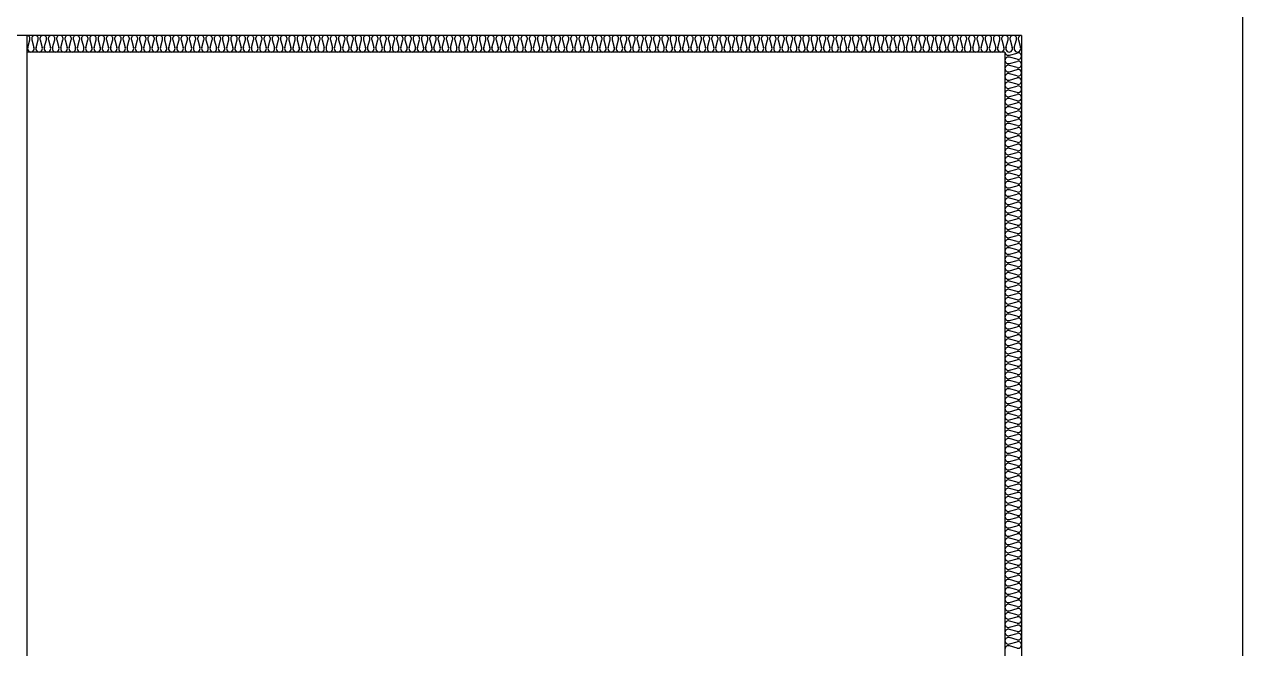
# Model space of a CAD drawing. Header units: millimetres. Extents: x 836 to 24182, y 1037 to 15910.
# Drawn here: x 22516 to 24169, y 9633 to 10480 of the extents above; entities that cross this region are included whole.
import ezdxf

# ---------------------------------------------------------------- set-up
doc = ezdxf.new("R2010")
doc.units = ezdxf.units.MM
for name, color, linetype in [('주동원본-1$0$A_DRY', 5, 'Continuous'), ('주동원본-1$0$A_INS', 8, 'Continuous'), ('주동원본-1$0$AS_CON', 10, 'Continuous')]:
    doc.layers.add(name, color=color, linetype=linetype)

msp = doc.modelspace()

# ---------------------------------------------------------------- linework, layer by layer
at = {"layer": '주동원본-1$0$A_DRY'}
msp.add_line((22518.8, 10465), (22518.8, 8815), dxfattribs=at)
at = {"layer": '주동원본-1$0$A_INS', "ltscale": 0.7}
for p, q in [((22520.2, 10448.6), (22523, 10458.9)), ((22525.9, 10458.9), (22528.7, 10448.6)), ((22531.5, 10448.6), (22534.3, 10458.9)), ((22537.1, 10458.9), (22539.9, 10448.6)), ((22542.7, 10448.6), (22545.5, 10458.9)), ((22548.4, 10458.9), (22551.2, 10448.6)), ((22554, 10448.6), (22556.8, 10458.9)), ((22559.6, 10458.9), (22562.4, 10448.6)), ((22565.2, 10448.6), (22568, 10458.9)), ((22570.9, 10458.9), (22573.7, 10448.6)), ((22576.5, 10448.6), (22579.3, 10458.9)), ((22582.1, 10458.9), (22584.9, 10448.6)), ((22587.7, 10448.6), (22590.5, 10458.9)), ((22593.4, 10458.9), (22596.2, 10448.6)), ((22599, 10448.6), (22601.8, 10458.9)), ((22604.6, 10458.9), (22607.4, 10448.6)), ((22610.2, 10448.6), (22613, 10458.9)), ((22615.9, 10458.9), (22618.7, 10448.6)), ((22621.5, 10448.6), (22624.3, 10458.9)), ((22627.1, 10458.9), (22629.9, 10448.6)), ((22632.7, 10448.6), (22635.5, 10458.9)), ((22638.4, 10458.9), (22641.2, 10448.6)), ((22644, 10448.6), (22646.8, 10458.9)), ((22649.6, 10458.9), (22652.4, 10448.6)), ((22655.2, 10448.6), (22658, 10458.9)), ((22660.9, 10458.9), (22663.7, 10448.6)), ((22666.5, 10448.6), (22669.3, 10458.9)), ((22672.1, 10458.9), (22674.9, 10448.6)), ((22677.7, 10448.6), (22680.5, 10458.9)), ((22683.4, 10458.9), (22686.2, 10448.6)), ((22689, 10448.6), (22691.8, 10458.9)), ((22694.6, 10458.9), (22697.4, 10448.6)), ((22700.2, 10448.6), (22703, 10458.9)), ((22705.9, 10458.9), (22708.7, 10448.6)), ((22711.5, 10448.6), (22714.3, 10458.9)), ((22717.1, 10458.9), (22719.9, 10448.6)), ((22722.7, 10448.6), (22725.5, 10458.9)), ((22728.4, 10458.9), (22731.2, 10448.6)), ((22734, 10448.6), (22736.8, 10458.9)), ((22739.6, 10458.9), (22742.4, 10448.6)), ((22745.2, 10448.6), (22748, 10458.9)), ((22750.9, 10458.9), (22753.7, 10448.6)), ((22756.5, 10448.6), (22759.3, 10458.9)), ((22762.1, 10458.9), (22764.9, 10448.6)), ((22767.7, 10448.6), (22770.5, 10458.9)), ((22773.4, 10458.9), (22776.2, 10448.6)), ((22779, 10448.6), (22781.8, 10458.9)), ((22784.6, 10458.9), (22787.4, 10448.6)), ((22790.2, 10448.6), (22793, 10458.9)), ((22795.9, 10458.9), (22798.7, 10448.6)), ((22801.5, 10448.6), (22804.3, 10458.9)), ((22807.1, 10458.9), (22809.9, 10448.6)), ((22812.7, 10448.6), (22815.5, 10458.9)), ((22818.4, 10458.9), (22821.2, 10448.6)), ((22824, 10448.6), (22826.8, 10458.9)), ((22829.6, 10458.9), (22832.4, 10448.6)), ((22835.2, 10448.6), (22838, 10458.9)), ((22840.9, 10458.9), (22843.7, 10448.6)), ((22846.5, 10448.6), (22849.3, 10458.9)), ((22852.1, 10458.9), (22854.9, 10448.6)), ((22857.7, 10448.6), (22860.5, 10458.9)), ((22863.4, 10458.9), (22866.2, 10448.6)), ((22869, 10448.6), (22871.8, 10458.9)), ((22874.6, 10458.9), (22877.4, 10448.6)), ((22880.2, 10448.6), (22883, 10458.9)), ((22885.9, 10458.9), (22888.7, 10448.6)), ((22891.5, 10448.6), (22894.3, 10458.9)), ((22897.1, 10458.9), (22899.9, 10448.6)), ((22902.7, 10448.6), (22905.5, 10458.9)), ((22908.4, 10458.9), (22911.2, 10448.6)), ((22914, 10448.6), (22916.8, 10458.9)), ((22919.6, 10458.9), (22922.4, 10448.6)), ((22925.2, 10448.6), (22928, 10458.9)), ((22930.9, 10458.9), (22933.7, 10448.6)), ((22936.5, 10448.6), (22939.3, 10458.9)), ((22942.1, 10458.9), (22944.9, 10448.6)), ((22947.7, 10448.6), (22950.5, 10458.9)), ((22953.4, 10458.9), (22956.2, 10448.6)), ((22959, 10448.6), (22961.8, 10458.9)), ((22964.6, 10458.9), (22967.4, 10448.6)), ((22970.2, 10448.6), (22973, 10458.9)), ((22975.9, 10458.9), (22978.7, 10448.6)), ((22981.5, 10448.6), (22984.3, 10458.9)), ((22987.1, 10458.9), (22989.9, 10448.6)), ((22992.7, 10448.6), (22995.5, 10458.9)), ((22998.4, 10458.9), (23001.2, 10448.6)), ((23004, 10448.6), (23006.8, 10458.9)), ((23009.6, 10458.9), (23012.4, 10448.6)), ((23015.2, 10448.6), (23018, 10458.9)), ((23020.9, 10458.9), (23023.7, 10448.6)), ((23026.5, 10448.6), (23029.3, 10458.9)), ((23032.1, 10458.9), (23034.9, 10448.6)), ((23037.7, 10448.6), (23040.5, 10458.9)), ((23043.4, 10458.9), (23046.2, 10448.6)), ((23049, 10448.6), (23051.8, 10458.9)), ((23054.6, 10458.9), (23057.4, 10448.6)), ((23060.2, 10448.6), (23063, 10458.9)), ((23065.9, 10458.9), (23068.7, 10448.6)), ((23071.5, 10448.6), (23074.3, 10458.9)), ((23077.1, 10458.9), (23079.9, 10448.6)), ((23082.7, 10448.6), (23085.5, 10458.9)), ((23088.4, 10458.9), (23091.2, 10448.6)), ((23094, 10448.6), (23096.8, 10458.9)), ((23099.6, 10458.9), (23102.4, 10448.6)), ((23105.2, 10448.6), (23108, 10458.9)), ((23110.9, 10458.9), (23113.7, 10448.6)), ((23116.5, 10448.6), (23119.3, 10458.9)), ((23122.1, 10458.9), (23124.9, 10448.6)), ((23127.7, 10448.6), (23130.5, 10458.9)), ((23133.4, 10458.9), (23136.2, 10448.6)), ((23139, 10448.6), (23141.8, 10458.9)), ((23144.6, 10458.9), (23147.4, 10448.6)), ((23150.2, 10448.6), (23153, 10458.9)), ((23155.9, 10458.9), (23158.7, 10448.6)), ((23161.5, 10448.6), (23164.3, 10458.9)), ((23167.1, 10458.9), (23169.9, 10448.6)), ((23172.7, 10448.6), (23175.5, 10458.9)), ((23178.4, 10458.9), (23181.2, 10448.6)), ((23184, 10448.6), (23186.8, 10458.9)), ((23189.6, 10458.9), (23192.4, 10448.6)), ((23195.2, 10448.6), (23198, 10458.9)), ((23200.9, 10458.9), (23203.7, 10448.6)), ((23206.5, 10448.6), (23209.3, 10458.9)), ((23212.1, 10458.9), (23214.9, 10448.6)), ((23217.7, 10448.6), (23220.5, 10458.9)), ((23223.4, 10458.9), (23226.2, 10448.6)), ((23229, 10448.6), (23231.8, 10458.9)), ((23234.6, 10458.9), (23237.4, 10448.6)), ((23240.2, 10448.6), (23243, 10458.9)), ((23245.9, 10458.9), (23248.7, 10448.6)), ((23251.5, 10448.6), (23254.3, 10458.9)), ((23257.1, 10458.9), (23259.9, 10448.6)), ((23262.7, 10448.6), (23265.5, 10458.9)), ((23268.4, 10458.9), (23271.2, 10448.6)), ((23274, 10448.6), (23276.8, 10458.9)), ((23279.6, 10458.9), (23282.4, 10448.6)), ((23285.2, 10448.6), (23288, 10458.9)), ((23290.9, 10458.9), (23293.7, 10448.6)), ((23296.5, 10448.6), (23299.3, 10458.9)), ((23302.1, 10458.9), (23304.9, 10448.6)), ((23307.7, 10448.6), (23310.5, 10458.9)), ((23313.4, 10458.9), (23316.2, 10448.6)), ((23319, 10448.6), (23321.8, 10458.9)), ((23324.6, 10458.9), (23327.4, 10448.6)), ((23330.2, 10448.6), (23333, 10458.9)), ((23335.9, 10458.9), (23338.7, 10448.6)), ((23341.5, 10448.6), (23344.3, 10458.9)), ((23347.1, 10458.9), (23349.9, 10448.6)), ((23352.7, 10448.6), (23355.5, 10458.9)), ((23358.4, 10458.9), (23361.2, 10448.6)), ((23364, 10448.6), (23366.8, 10458.9)), ((23369.6, 10458.9), (23372.4, 10448.6)), ((23375.2, 10448.6), (23378, 10458.9)), ((23380.9, 10458.9), (23383.7, 10448.6)), ((23386.5, 10448.6), (23389.3, 10458.9)), ((23392.1, 10458.9), (23394.9, 10448.6)), ((23397.7, 10448.6), (23400.5, 10458.9)), ((23403.4, 10458.9), (23406.2, 10448.6)), ((23409, 10448.6), (23411.8, 10458.9)), ((23414.6, 10458.9), (23417.4, 10448.6)), ((23420.2, 10448.6), (23423, 10458.9)), ((23425.9, 10458.9), (23428.7, 10448.6)), ((23431.5, 10448.6), (23434.3, 10458.9)), ((23437.1, 10458.9), (23439.9, 10448.6)), ((23442.7, 10448.6), (23445.5, 10458.9)), ((23448.4, 10458.9), (23451.2, 10448.6)), ((23454, 10448.6), (23456.8, 10458.9)), ((23459.6, 10458.9), (23462.4, 10448.6)), ((23465.2, 10448.6), (23468, 10458.9)), ((23470.9, 10458.9), (23473.7, 10448.6)), ((23476.5, 10448.6), (23479.3, 10458.9)), ((23482.1, 10458.9), (23484.9, 10448.6)), ((23487.7, 10448.6), (23490.5, 10458.9)), ((23493.4, 10458.9), (23496.2, 10448.6)), ((23499, 10448.6), (23501.8, 10458.9)), ((23504.6, 10458.9), (23507.4, 10448.6)), ((23510.2, 10448.6), (23513, 10458.9)), ((23515.9, 10458.9), (23518.7, 10448.6)), ((23521.5, 10448.6), (23524.3, 10458.9)), ((23527.1, 10458.9), (23529.9, 10448.6)), ((23532.7, 10448.6), (23535.5, 10458.9)), ((23538.4, 10458.9), (23541.2, 10448.6)), ((23544, 10448.6), (23546.8, 10458.9)), ((23549.6, 10458.9), (23552.4, 10448.6)), ((23555.2, 10448.6), (23558, 10458.9)), ((23560.9, 10458.9), (23563.7, 10448.6)), ((23566.5, 10448.6), (23569.3, 10458.9)), ((23572.1, 10458.9), (23574.9, 10448.6)), ((23577.7, 10448.6), (23580.5, 10458.9)), ((23583.4, 10458.9), (23586.2, 10448.6)), ((23589, 10448.6), (23591.8, 10458.9)), ((23594.6, 10458.9), (23597.4, 10448.6)), ((23600.2, 10448.6), (23603, 10458.9)), ((23605.9, 10458.9), (23608.7, 10448.6)), ((23611.5, 10448.6), (23614.3, 10458.9)), ((23617.1, 10458.9), (23619.9, 10448.6)), ((23622.7, 10448.6), (23625.5, 10458.9)), ((23628.4, 10458.9), (23631.2, 10448.6)), ((23634, 10448.6), (23636.8, 10458.9)), ((23639.6, 10458.9), (23642.4, 10448.6)), ((23645.2, 10448.6), (23648, 10458.9)), ((23650.9, 10458.9), (23653.7, 10448.6)), ((23656.5, 10448.6), (23659.3, 10458.9)), ((23662.1, 10458.9), (23664.9, 10448.6)), ((23667.7, 10448.6), (23670.5, 10458.9)), ((23673.4, 10458.9), (23676.2, 10448.6)), ((23679, 10448.6), (23681.8, 10458.9)), ((23684.6, 10458.9), (23687.4, 10448.6)), ((23690.2, 10448.6), (23693, 10458.9)), ((23695.9, 10458.9), (23698.7, 10448.6)), ((23701.5, 10448.6), (23704.3, 10458.9)), ((23707.1, 10458.9), (23709.9, 10448.6)), ((23712.7, 10448.6), (23715.5, 10458.9)), ((23718.4, 10458.9), (23721.2, 10448.6)), ((23724, 10448.6), (23726.8, 10458.9)), ((23729.6, 10458.9), (23732.4, 10448.6)), ((23735.2, 10448.6), (23738, 10458.9)), ((23740.9, 10458.9), (23743.7, 10448.6)), ((23746.5, 10448.6), (23749.3, 10458.9)), ((23752.1, 10458.9), (23754.9, 10448.6)), ((23757.7, 10448.6), (23760.5, 10458.9)), ((23763.4, 10458.9), (23766.2, 10448.6)), ((23769, 10448.6), (23771.8, 10458.9)), ((23774.6, 10458.9), (23777.4, 10448.6)), ((23780.2, 10448.6), (23783, 10458.9)), ((23785.9, 10458.9), (23788.7, 10448.6)), ((23791.5, 10448.6), (23794.3, 10458.9)), ((23797.1, 10458.9), (23799.9, 10448.6)), ((23802.7, 10448.6), (23805.5, 10458.9)), ((23808.4, 10458.9), (23811.2, 10448.6)), ((23814, 10448.6), (23816.8, 10458.9)), ((23819.6, 10458.9), (23822.4, 10448.6)), ((23825.2, 10448.6), (23828, 10458.9)), ((23830.9, 10458.9), (23833.7, 10448.6)), ((23836.5, 10448.6), (23839.3, 10458.9)), ((23842.1, 10458.9), (23844.9, 10448.6)), ((23847.7, 10448.6), (23850.5, 10458.9)), ((23853.4, 10458.9), (23856.2, 10448.6)), ((23859, 10448.6), (23861.8, 10458.9)), ((23864.6, 10458.9), (23867.4, 10448.6)), ((23852.4, 10438.3), (23862.7, 10441.1)), ((23862.7, 10432.7), (23852.4, 10435.5)), ((23852.4, 10427), (23862.7, 10429.8)), ((23862.7, 10421.4), (23852.4, 10424.2)), ((23852.4, 10415.8), (23862.7, 10418.6)), ((23862.7, 10410.2), (23852.4, 10413)), ((23852.4, 10404.5), (23862.7, 10407.3)), ((23862.7, 10398.9), (23852.4, 10401.7)), ((23852.4, 10393.3), (23862.7, 10396.1)), ((23862.7, 10387.7), (23852.4, 10390.5)), ((23852.4, 10382), (23862.7, 10384.8)), ((23862.7, 10376.4), (23852.4, 10379.2)), ((23852.4, 10370.8), (23862.7, 10373.6)), ((23862.7, 10365.2), (23852.4, 10368)), ((23852.4, 10359.5), (23862.7, 10362.3)), ((23862.7, 10353.9), (23852.4, 10356.7)), ((23852.4, 10348.3), (23862.7, 10351.1)), ((23862.7, 10342.7), (23852.4, 10345.5)), ((23852.4, 10337), (23862.7, 10339.8)), ((23862.7, 10331.4), (23852.4, 10334.2)), ((23852.4, 10325.8), (23862.7, 10328.6)), ((23862.7, 10320.2), (23852.4, 10323)), ((23852.4, 10314.5), (23862.7, 10317.3)), ((23862.7, 10308.9), (23852.4, 10311.7)), ((23852.4, 10303.3), (23862.7, 10306.1)), ((23862.7, 10297.7), (23852.4, 10300.5)), ((23852.4, 10292), (23862.7, 10294.8)), ((23862.7, 10286.4), (23852.4, 10289.2)), ((23852.4, 10280.8), (23862.7, 10283.6)), ((23862.7, 10275.2), (23852.4, 10278)), ((23852.4, 10269.5), (23862.7, 10272.3)), ((23862.7, 10263.9), (23852.4, 10266.7)), ((23852.4, 10258.3), (23862.7, 10261.1)), ((23862.7, 10252.7), (23852.4, 10255.5)), ((23852.4, 10247), (23862.7, 10249.8)), ((23862.7, 10241.4), (23852.4, 10244.2)), ((23852.4, 10235.8), (23862.7, 10238.6)), ((23862.7, 10230.2), (23852.4, 10233)), ((23852.4, 10224.5), (23862.7, 10227.3)), ((23862.7, 10218.9), (23852.4, 10221.7)), ((23852.4, 10213.3), (23862.7, 10216.1)), ((23862.7, 10207.7), (23852.4, 10210.5)), ((23852.4, 10202), (23862.7, 10204.8)), ((23862.7, 10196.4), (23852.4, 10199.2)), ((23852.4, 10190.8), (23862.7, 10193.6)), ((23862.7, 10185.2), (23852.4, 10188)), ((23852.4, 10179.5), (23862.7, 10182.3)), ((23862.7, 10173.9), (23852.4, 10176.7)), ((23852.4, 10168.3), (23862.7, 10171.1)), ((23862.7, 10162.7), (23852.4, 10165.5)), ((23852.4, 10157), (23862.7, 10159.8)), ((23862.7, 10151.4), (23852.4, 10154.2)), ((23852.4, 10145.8), (23862.7, 10148.6)), ((23862.7, 10140.2), (23852.4, 10143)), ((23852.4, 10134.5), (23862.7, 10137.3)), ((23862.7, 10128.9), (23852.4, 10131.7)), ((23852.4, 10123.3), (23862.7, 10126.1)), ((23862.7, 10117.7), (23852.4, 10120.5)), ((23852.4, 10112), (23862.7, 10114.8)), ((23862.7, 10106.4), (23852.4, 10109.2)), ((23852.4, 10100.8), (23862.7, 10103.6)), ((23862.7, 10095.2), (23852.4, 10098)), ((23852.4, 10089.5), (23862.7, 10092.3)), ((23862.7, 10083.9), (23852.4, 10086.7)), ((23852.4, 10078.3), (23862.7, 10081.1)), ((23862.7, 10072.7), (23852.4, 10075.5)), ((23852.4, 10067), (23862.7, 10069.8)), ((23862.7, 10061.4), (23852.4, 10064.2)), ((23852.4, 10055.8), (23862.7, 10058.6)), ((23862.7, 10050.2), (23852.4, 10053)), ((23852.4, 10044.5), (23862.7, 10047.3)), ((23862.7, 10038.9), (23852.4, 10041.7)), ((23852.4, 10033.3), (23862.7, 10036.1)), ((23862.7, 10027.7), (23852.4, 10030.5)), ((23852.4, 10022), (23862.7, 10024.8)), ((23862.7, 10016.4), (23852.4, 10019.2)), ((23852.4, 10010.8), (23862.7, 10013.6)), ((23862.7, 10005.2), (23852.4, 10008)), ((23852.4, 9999.5), (23862.7, 10002.3)), ((23862.7, 9993.9), (23852.4, 9996.7)), ((23852.4, 9988.3), (23862.7, 9991.1)), ((23862.7, 9982.7), (23852.4, 9985.5)), ((23852.4, 9977), (23862.7, 9979.8)), ((23862.7, 9971.4), (23852.4, 9974.2)), ((23852.4, 9965.8), (23862.7, 9968.6)), ((23862.7, 9960.2), (23852.4, 9963)), ((23852.4, 9954.5), (23862.7, 9957.3)), ((23862.7, 9948.9), (23852.4, 9951.7)), ((23852.4, 9943.3), (23862.7, 9946.1)), ((23862.7, 9937.7), (23852.4, 9940.5)), ((23852.4, 9932), (23862.7, 9934.8)), ((23862.7, 9926.4), (23852.4, 9929.2)), ((23852.4, 9920.8), (23862.7, 9923.6)), ((23862.7, 9915.2), (23852.4, 9918)), ((23852.4, 9909.5), (23862.7, 9912.3)), ((23862.7, 9903.9), (23852.4, 9906.7)), ((23852.4, 9898.3), (23862.7, 9901.1)), ((23862.7, 9892.7), (23852.4, 9895.5)), ((23852.4, 9887), (23862.7, 9889.8)), ((23862.7, 9881.4), (23852.4, 9884.2)), ((23852.4, 9875.8), (23862.7, 9878.6)), ((23862.7, 9870.2), (23852.4, 9873)), ((23852.4, 9864.5), (23862.7, 9867.3)), ((23862.7, 9858.9), (23852.4, 9861.7)), ((23852.4, 9853.3), (23862.7, 9856.1)), ((23862.7, 9847.7), (23852.4, 9850.5)), ((23852.4, 9842), (23862.7, 9844.8)), ((23862.7, 9836.4), (23852.4, 9839.2)), ((23852.4, 9830.8), (23862.7, 9833.6)), ((23862.7, 9825.2), (23852.4, 9828)), ((23852.4, 9819.5), (23862.7, 9822.3)), ((23862.7, 9813.9), (23852.4, 9816.7)), ((23852.4, 9808.3), (23862.7, 9811.1)), ((23862.7, 9802.7), (23852.4, 9805.5)), ((23852.4, 9797), (23862.7, 9799.8)), ((23862.7, 9791.4), (23852.4, 9794.2)), ((23852.4, 9785.8), (23862.7, 9788.6)), ((23862.7, 9780.2), (23852.4, 9783)), ((23852.4, 9774.5), (23862.7, 9777.3)), ((23862.7, 9768.9), (23852.4, 9771.7)), ((23852.4, 9763.3), (23862.7, 9766.1)), ((23862.7, 9757.7), (23852.4, 9760.5)), ((23852.4, 9752), (23862.7, 9754.8)), ((23862.7, 9746.4), (23852.4, 9749.2)), ((23852.4, 9740.8), (23862.7, 9743.6)), ((23862.7, 9735.2), (23852.4, 9738)), ((23852.4, 9729.5), (23862.7, 9732.3)), ((23862.7, 9723.9), (23852.4, 9726.7)), ((23852.4, 9718.3), (23862.7, 9721.1)), ((23862.7, 9712.7), (23852.4, 9715.5)), ((23852.4, 9707), (23862.7, 9709.8)), ((23862.7, 9701.4), (23852.4, 9704.2)), ((23852.4, 9695.8), (23862.7, 9698.6)), ((23862.7, 9690.2), (23852.4, 9693)), ((23852.4, 9684.5), (23862.7, 9687.3)), ((23862.7, 9678.9), (23852.4, 9681.7)), ((23852.4, 9673.3), (23862.7, 9676.1)), ((23862.7, 9667.7), (23852.4, 9670.5)), ((23852.4, 9662), (23862.7, 9664.8)), ((23862.7, 9656.4), (23852.4, 9659.2)), ((23852.4, 9650.8), (23862.7, 9653.6)), ((23862.7, 9645.2), (23852.4, 9648)), ((23852.4, 9639.5), (23862.7, 9642.3)), ((23862.7, 9633.9), (23852.4, 9636.7))]:
    msp.add_line(p, q, dxfattribs=at)
at = {"layer": '주동원본-1$0$A_INS', "ltscale": 0.5}
for q in [(22518.8, 10442.5), (23846.3, 8815)]:
    msp.add_line((23846.3, 10442.5), q, dxfattribs=at)
at = {"layer": '주동원본-1$0$A_INS', "ltscale": 0.7}
for centre, start, end in [((22518.8, 10460.5), 339.2211, 89.9931), ((22530.1, 10460.5), 90.0069, 200.7789), ((22530.1, 10460.5), 339.2211, 89.9931), ((22541.3, 10460.5), 90.0069, 200.7789), ((22541.3, 10460.5), 339.2211, 89.9931), ((22552.6, 10460.5), 90.0069, 200.7789), ((22552.6, 10460.5), 339.2211, 89.9931), ((22563.8, 10460.5), 90.0069, 200.7789), ((22563.8, 10460.5), 339.2211, 89.9931), ((22575.1, 10460.5), 90.0069, 200.7789), ((22575.1, 10460.5), 339.2211, 89.9931), ((22586.3, 10460.5), 90.0069, 200.7789), ((22586.3, 10460.5), 339.2211, 89.9931), ((22597.6, 10460.5), 90.0069, 200.7789), ((22597.6, 10460.5), 339.2211, 89.9931), ((22608.8, 10460.5), 90.0069, 200.7789), ((22608.8, 10460.5), 339.2211, 89.9931), ((22620.1, 10460.5), 90.0069, 200.7789), ((22620.1, 10460.5), 339.2211, 89.9931), ((22631.3, 10460.5), 90.0069, 200.7789), ((22631.3, 10460.5), 339.2211, 89.9931), ((22642.6, 10460.5), 90.0069, 200.7789), ((22642.6, 10460.5), 339.2211, 89.9931), ((22653.8, 10460.5), 90.0069, 200.7789), ((22653.8, 10460.5), 339.2211, 89.9931), ((22665.1, 10460.5), 90.0069, 200.7789), ((22665.1, 10460.5), 339.2211, 89.9931), ((22676.3, 10460.5), 90.0069, 200.7789), ((22676.3, 10460.5), 339.2211, 89.9931), ((22687.6, 10460.5), 90.0069, 200.7789), ((22687.6, 10460.5), 339.2211, 89.9931), ((22698.8, 10460.5), 90.0069, 200.7789), ((22698.8, 10460.5), 339.2211, 89.9931), ((22710.1, 10460.5), 90.0069, 200.7789), ((22710.1, 10460.5), 339.2211, 89.9931), ((22721.3, 10460.5), 90.0069, 200.7789), ((22721.3, 10460.5), 339.2211, 89.9931), ((22732.6, 10460.5), 90.0069, 200.7789), ((22732.6, 10460.5), 339.2211, 89.9931), ((22743.8, 10460.5), 90.0069, 200.7789), ((22743.8, 10460.5), 339.2211, 89.9931), ((22755.1, 10460.5), 90.0069, 200.7789), ((22755.1, 10460.5), 339.2211, 89.9931), ((22766.3, 10460.5), 90.0069, 200.7789), ((22766.3, 10460.5), 339.2211, 89.9931), ((22777.6, 10460.5), 90.0069, 200.7789), ((22777.6, 10460.5), 339.2211, 89.9931), ((22788.8, 10460.5), 90.0069, 200.7789), ((22788.8, 10460.5), 339.2211, 89.9931), ((22800.1, 10460.5), 90.0069, 200.7789), ((22800.1, 10460.5), 339.2211, 89.9931), ((22811.3, 10460.5), 90.0069, 200.7789), ((22811.3, 10460.5), 339.2211, 89.9931), ((22822.6, 10460.5), 90.0069, 200.7789), ((22822.6, 10460.5), 339.2211, 89.9931), ((22833.8, 10460.5), 90.0069, 200.7789), ((22833.8, 10460.5), 339.2211, 89.9931), ((22845.1, 10460.5), 90.0069, 200.7789), ((22845.1, 10460.5), 339.2211, 89.9931), ((22856.3, 10460.5), 90.0069, 200.7789), ((22856.3, 10460.5), 339.2211, 89.9931), ((22867.6, 10460.5), 90.0069, 200.7789), ((22867.6, 10460.5), 339.2211, 89.9931), ((22878.8, 10460.5), 90.0069, 200.7789), ((22878.8, 10460.5), 339.2211, 89.9931), ((22890.1, 10460.5), 90.0069, 200.7789), ((22890.1, 10460.5), 339.2211, 89.9931), ((22901.3, 10460.5), 90.0069, 200.7789), ((22901.3, 10460.5), 339.2211, 89.9931), ((22912.6, 10460.5), 90.0069, 200.7789), ((22912.6, 10460.5), 339.2211, 89.9931), ((22923.8, 10460.5), 90.0069, 200.7789), ((22923.8, 10460.5), 339.2211, 89.9931), ((22935.1, 10460.5), 90.0069, 200.7789), ((22935.1, 10460.5), 339.2211, 89.9931), ((22946.3, 10460.5), 90.0069, 200.7789), ((22946.3, 10460.5), 339.2211, 89.9931), ((22957.6, 10460.5), 90.0069, 200.7789), ((22957.6, 10460.5), 339.2211, 89.9931), ((22968.8, 10460.5), 90.0069, 200.7789), ((22968.8, 10460.5), 339.2211, 89.9931), ((22980.1, 10460.5), 90.0069, 200.7789), ((22980.1, 10460.5), 339.2211, 89.9931), ((22991.3, 10460.5), 90.0069, 200.7789), ((22991.3, 10460.5), 339.2211, 89.9931), ((23002.6, 10460.5), 90.0069, 200.7789), ((23002.6, 10460.5), 339.2211, 89.9931), ((23013.8, 10460.5), 90.0069, 200.7789), ((23013.8, 10460.5), 339.2211, 89.9931), ((23025.1, 10460.5), 90.0069, 200.7789), ((23025.1, 10460.5), 339.2211, 89.9931), ((23036.3, 10460.5), 90.0069, 200.7789), ((23036.3, 10460.5), 339.2211, 89.9931), ((23047.6, 10460.5), 90.0069, 200.7789), ((23047.6, 10460.5), 339.2211, 89.9931), ((23058.8, 10460.5), 90.0069, 200.7789), ((23058.8, 10460.5), 339.2211, 89.9931), ((23070.1, 10460.5), 90.0069, 200.7789), ((23070.1, 10460.5), 339.2211, 89.9931), ((23081.3, 10460.5), 90.0069, 200.7789), ((23081.3, 10460.5), 339.2211, 89.9931), ((23092.6, 10460.5), 90.0069, 200.7789), ((23092.6, 10460.5), 339.2211, 89.9931), ((23103.8, 10460.5), 90.0069, 200.7789), ((23103.8, 10460.5), 339.2211, 89.9931), ((23115.1, 10460.5), 90.0069, 200.7789), ((23115.1, 10460.5), 339.2211, 89.9931), ((23126.3, 10460.5), 90.0069, 200.7789), ((23126.3, 10460.5), 339.2211, 89.9931), ((23137.6, 10460.5), 90.0069, 200.7789), ((23137.6, 10460.5), 339.2211, 89.9931), ((23148.8, 10460.5), 90.0069, 200.7789), ((23148.8, 10460.5), 339.2211, 89.9931), ((23160.1, 10460.5), 90.0069, 200.7789), ((23160.1, 10460.5), 339.2211, 89.9931), ((23171.3, 10460.5), 90.0069, 200.7789), ((23171.3, 10460.5), 339.2211, 89.9931), ((23182.6, 10460.5), 90.0069, 200.7789), ((23182.6, 10460.5), 339.2211, 89.9931), ((23193.8, 10460.5), 90.0069, 200.7789), ((23193.8, 10460.5), 339.2211, 89.9931), ((23205.1, 10460.5), 90.0069, 200.7789), ((23205.1, 10460.5), 339.2211, 89.9931), ((23216.3, 10460.5), 90.0069, 200.7789), ((23216.3, 10460.5), 339.2211, 89.9931), ((23227.6, 10460.5), 90.0069, 200.7789), ((23227.6, 10460.5), 339.2211, 89.9931), ((23238.8, 10460.5), 90.0069, 200.7789), ((23238.8, 10460.5), 339.2211, 89.9931), ((23250.1, 10460.5), 90.0069, 200.7789), ((23250.1, 10460.5), 339.2211, 89.9931), ((23261.3, 10460.5), 90.0069, 200.7789), ((23261.3, 10460.5), 339.2211, 89.9931), ((23272.6, 10460.5), 90.0069, 200.7789), ((23272.6, 10460.5), 339.2211, 89.9931), ((23283.8, 10460.5), 90.0069, 200.7789), ((23283.8, 10460.5), 339.2211, 89.9931), ((23295.1, 10460.5), 90.0069, 200.7789), ((23295.1, 10460.5), 339.2211, 89.9931), ((23306.3, 10460.5), 90.0069, 200.7789), ((23306.3, 10460.5), 339.2211, 89.9931), ((23317.6, 10460.5), 90.0069, 200.7789), ((23317.6, 10460.5), 339.2211, 89.9931), ((23328.8, 10460.5), 90.0069, 200.7789), ((23328.8, 10460.5), 339.2211, 89.9931), ((23340.1, 10460.5), 90.0069, 200.7789), ((23340.1, 10460.5), 339.2211, 89.9931), ((23351.3, 10460.5), 90.0069, 200.7789), ((23351.3, 10460.5), 339.2211, 89.9931), ((23362.6, 10460.5), 90.0069, 200.7789), ((23362.6, 10460.5), 339.2211, 89.9931), ((23373.8, 10460.5), 90.0069, 200.7789), ((23373.8, 10460.5), 339.2211, 89.9931), ((23385.1, 10460.5), 90.0069, 200.7789), ((23385.1, 10460.5), 339.2211, 89.9931), ((23396.3, 10460.5), 90.0069, 200.7789), ((23396.3, 10460.5), 339.2211, 89.9931), ((23407.6, 10460.5), 90.0069, 200.7789), ((23407.6, 10460.5), 339.2211, 89.9931), ((23418.8, 10460.5), 90.0069, 200.7789), ((23418.8, 10460.5), 339.2211, 89.9931), ((23430.1, 10460.5), 90.0069, 200.7789), ((23430.1, 10460.5), 339.2211, 89.9931), ((23441.3, 10460.5), 90.0069, 200.7789), ((23441.3, 10460.5), 339.2211, 89.9931), ((23452.6, 10460.5), 90.0069, 200.7789), ((23452.6, 10460.5), 339.2211, 89.9931), ((23463.8, 10460.5), 90.0069, 200.7789), ((23463.8, 10460.5), 339.2211, 89.9931), ((23475.1, 10460.5), 90.0069, 200.7789), ((23475.1, 10460.5), 339.2211, 89.9931), ((23486.3, 10460.5), 90.0069, 200.7789), ((23486.3, 10460.5), 339.2211, 89.9931), ((23497.6, 10460.5), 90.0069, 200.7789), ((23497.6, 10460.5), 339.2211, 89.9931), ((23508.8, 10460.5), 90.0069, 200.7789), ((23508.8, 10460.5), 339.2211, 89.9931), ((23520.1, 10460.5), 90.0069, 200.7789), ((23520.1, 10460.5), 339.2211, 89.9931), ((23531.3, 10460.5), 90.0069, 200.7789), ((23531.3, 10460.5), 339.2211, 89.9931), ((23542.6, 10460.5), 90.0069, 200.7789), ((23542.6, 10460.5), 339.2211, 89.9931), ((23553.8, 10460.5), 90.0069, 200.7789), ((23553.8, 10460.5), 339.2211, 89.9931), ((23565.1, 10460.5), 90.0069, 200.7789), ((23565.1, 10460.5), 339.2211, 89.9931), ((23576.3, 10460.5), 90.0069, 200.7789), ((23576.3, 10460.5), 339.2211, 89.9931), ((23587.6, 10460.5), 90.0069, 200.7789), ((23587.6, 10460.5), 339.2211, 89.9931), ((23598.8, 10460.5), 90.0069, 200.7789), ((23598.8, 10460.5), 339.2211, 89.9931), ((23610.1, 10460.5), 90.0069, 200.7789), ((23610.1, 10460.5), 339.2211, 89.9931), ((23621.3, 10460.5), 90.0069, 200.7789), ((23621.3, 10460.5), 339.2211, 89.9931), ((23632.6, 10460.5), 90.0069, 200.7789), ((23632.6, 10460.5), 339.2211, 89.9931), ((23643.8, 10460.5), 90.0069, 200.7789), ((23643.8, 10460.5), 339.2211, 89.9931), ((23655.1, 10460.5), 90.0069, 200.7789), ((23655.1, 10460.5), 339.2211, 89.9931), ((23666.3, 10460.5), 90.0069, 200.7789), ((23666.3, 10460.5), 339.2211, 89.9931), ((23677.6, 10460.5), 90.0069, 200.7789), ((23677.6, 10460.5), 339.2211, 89.9931), ((23688.8, 10460.5), 90.0069, 200.7789), ((23688.8, 10460.5), 339.2211, 89.9931), ((23700.1, 10460.5), 90.0069, 200.7789), ((23700.1, 10460.5), 339.2211, 89.9931), ((23711.3, 10460.5), 90.0069, 200.7789), ((23711.3, 10460.5), 339.2211, 89.9931), ((23722.6, 10460.5), 90.0069, 200.7789), ((23722.6, 10460.5), 339.2211, 89.9931), ((23733.8, 10460.5), 90.0069, 200.7789), ((23733.8, 10460.5), 339.2211, 89.9931), ((23745.1, 10460.5), 90.0069, 200.7789), ((23745.1, 10460.5), 339.2211, 89.9931), ((23756.3, 10460.5), 90.0069, 200.7789), ((23756.3, 10460.5), 339.2211, 89.9931), ((23767.6, 10460.5), 90.0069, 200.7789), ((23767.6, 10460.5), 339.2211, 89.9931), ((23778.8, 10460.5), 90.0069, 200.7789), ((23778.8, 10460.5), 339.2211, 89.9931), ((23790.1, 10460.5), 90.0069, 200.7789), ((23790.1, 10460.5), 339.2211, 89.9931), ((23801.3, 10460.5), 90.0069, 200.7789), ((23801.3, 10460.5), 339.2211, 89.9931), ((23812.6, 10460.5), 90.0069, 200.7789), ((23812.6, 10460.5), 339.2211, 89.9931), ((23823.8, 10460.5), 90.0069, 200.7789), ((23823.8, 10460.5), 339.2211, 89.9931), ((23835.1, 10460.5), 90.0069, 200.7789), ((23835.1, 10460.5), 339.2211, 89.9931), ((23846.3, 10460.5), 90.0069, 200.7789), ((23846.3, 10460.5), 339.2211, 89.9931), ((23857.6, 10460.5), 90.0069, 200.7789), ((23857.6, 10460.5), 339.2211, 89.9931), ((23868.8, 10460.5), 90.0069, 200.7789), ((22524.5, 10447), 159.2142, 20.7858), ((22535.7, 10447), 159.2142, 20.7858), ((22547, 10447), 159.2142, 20.7858), ((22558.2, 10447), 159.2142, 20.7858), ((22569.5, 10447), 159.2142, 20.7858), ((22580.7, 10447), 159.2142, 20.7858), ((22592, 10447), 159.2142, 20.7858), ((22603.2, 10447), 159.2142, 20.7858), ((22614.5, 10447), 159.2142, 20.7858), ((22625.7, 10447), 159.2142, 20.7858), ((22637, 10447), 159.2142, 20.7858), ((22648.2, 10447), 159.2142, 20.7858), ((22659.5, 10447), 159.2142, 20.7858), ((22670.7, 10447), 159.2142, 20.7858), ((22682, 10447), 159.2142, 20.7858), ((22693.2, 10447), 159.2142, 20.7858), ((22704.5, 10447), 159.2142, 20.7858), ((22715.7, 10447), 159.2142, 20.7858), ((22727, 10447), 159.2142, 20.7858), ((22738.2, 10447), 159.2142, 20.7858), ((22749.5, 10447), 159.2142, 20.7858), ((22760.7, 10447), 159.2142, 20.7858), ((22772, 10447), 159.2142, 20.7858), ((22783.2, 10447), 159.2142, 20.7858), ((22794.5, 10447), 159.2142, 20.7858), ((22805.7, 10447), 159.2142, 20.7858), ((22817, 10447), 159.2142, 20.7858), ((22828.2, 10447), 159.2142, 20.7858), ((22839.5, 10447), 159.2142, 20.7858), ((22850.7, 10447), 159.2142, 20.7858), ((22862, 10447), 159.2142, 20.7858), ((22873.2, 10447), 159.2142, 20.7858), ((22884.5, 10447), 159.2142, 20.7858), ((22895.7, 10447), 159.2142, 20.7858), ((22907, 10447), 159.2142, 20.7858), ((22918.2, 10447), 159.2142, 20.7858), ((22929.5, 10447), 159.2142, 20.7858), ((22940.7, 10447), 159.2142, 20.7858), ((22952, 10447), 159.2142, 20.7858), ((22963.2, 10447), 159.2142, 20.7858), ((22974.5, 10447), 159.2142, 20.7858), ((22985.7, 10447), 159.2142, 20.7858), ((22997, 10447), 159.2142, 20.7858), ((23008.2, 10447), 159.2142, 20.7858), ((23019.5, 10447), 159.2142, 20.7858), ((23030.7, 10447), 159.2142, 20.7858), ((23042, 10447), 159.2142, 20.7858), ((23053.2, 10447), 159.2142, 20.7858), ((23064.5, 10447), 159.2142, 20.7858), ((23075.7, 10447), 159.2142, 20.7858), ((23087, 10447), 159.2142, 20.7858), ((23098.2, 10447), 159.2142, 20.7858), ((23109.5, 10447), 159.2142, 20.7858), ((23120.7, 10447), 159.2142, 20.7858), ((23132, 10447), 159.2142, 20.7858), ((23143.2, 10447), 159.2142, 20.7858), ((23154.5, 10447), 159.2142, 20.7858), ((23165.7, 10447), 159.2142, 20.7858), ((23177, 10447), 159.2142, 20.7858), ((23188.2, 10447), 159.2142, 20.7858), ((23199.5, 10447), 159.2142, 20.7858), ((23210.7, 10447), 159.2142, 20.7858), ((23222, 10447), 159.2142, 20.7858), ((23233.2, 10447), 159.2142, 20.7858), ((23244.5, 10447), 159.2142, 20.7858), ((23255.7, 10447), 159.2142, 20.7858), ((23267, 10447), 159.2142, 20.7858), ((23278.2, 10447), 159.2142, 20.7858), ((23289.5, 10447), 159.2142, 20.7858), ((23300.7, 10447), 159.2142, 20.7858), ((23312, 10447), 159.2142, 20.7858), ((23323.2, 10447), 159.2142, 20.7858), ((23334.5, 10447), 159.2142, 20.7858), ((23345.7, 10447), 159.2142, 20.7858), ((23357, 10447), 159.2142, 20.7858), ((23368.2, 10447), 159.2142, 20.7858), ((23379.5, 10447), 159.2142, 20.7858), ((23390.7, 10447), 159.2142, 20.7858), ((23402, 10447), 159.2142, 20.7858), ((23413.2, 10447), 159.2142, 20.7858), ((23424.5, 10447), 159.2142, 20.7858), ((23435.7, 10447), 159.2142, 20.7858), ((23447, 10447), 159.2142, 20.7858), ((23458.2, 10447), 159.2142, 20.7858), ((23469.5, 10447), 159.2142, 20.7858), ((23480.7, 10447), 159.2142, 20.7858), ((23492, 10447), 159.2142, 20.7858), ((23503.2, 10447), 159.2142, 20.7858), ((23514.5, 10447), 159.2142, 20.7858), ((23525.7, 10447), 159.2142, 20.7858), ((23537, 10447), 159.2142, 20.7858), ((23548.2, 10447), 159.2142, 20.7858), ((23559.5, 10447), 159.2142, 20.7858), ((23570.7, 10447), 159.2142, 20.7858), ((23582, 10447), 159.2142, 20.7858), ((23593.2, 10447), 159.2142, 20.7858), ((23604.5, 10447), 159.2142, 20.7858), ((23615.7, 10447), 159.2142, 20.7858), ((23627, 10447), 159.2142, 20.7858), ((23638.2, 10447), 159.2142, 20.7858), ((23649.5, 10447), 159.2142, 20.7858), ((23660.7, 10447), 159.2142, 20.7858), ((23672, 10447), 159.2142, 20.7858), ((23683.2, 10447), 159.2142, 20.7858), ((23694.5, 10447), 159.2142, 20.7858), ((23705.7, 10447), 159.2142, 20.7858), ((23717, 10447), 159.2142, 20.7858), ((23728.2, 10447), 159.2142, 20.7858), ((23739.5, 10447), 159.2142, 20.7858), ((23750.7, 10447), 159.2142, 20.7858), ((23762, 10447), 159.2142, 20.7858), ((23773.2, 10447), 159.2142, 20.7858), ((23784.5, 10447), 159.2142, 20.7858), ((23795.7, 10447), 159.2142, 20.7858), ((23807, 10447), 159.2142, 20.7858), ((23818.2, 10447), 159.2142, 20.7858), ((23829.5, 10447), 159.2142, 20.7858), ((23840.7, 10447), 159.2142, 20.7858), ((23852, 10447), 159.2142, 20.7858), ((23863.2, 10447), 159.2142, 20.7858), ((23850.8, 10442.5), 180.0069, 290.7789), ((23850.8, 10431.2), 69.2211, 179.9931), ((23864.3, 10436.9), 249.2142, 110.7858), ((23850.8, 10431.2), 180.0069, 290.7789), ((23850.8, 10420), 69.2211, 179.9931), ((23850.8, 10420), 180.0069, 290.7789), ((23864.3, 10425.6), 249.2142, 110.7858), ((23864.3, 10414.4), 249.2142, 110.7858), ((23850.8, 10408.7), 69.2211, 179.9931), ((23850.8, 10408.7), 180.0069, 290.7789), ((23850.8, 10397.5), 69.2211, 179.9931), ((23864.3, 10403.1), 249.2142, 110.7858), ((23850.8, 10397.5), 180.0069, 290.7789), ((23850.8, 10386.2), 69.2211, 179.9931), ((23850.8, 10386.2), 180.0069, 290.7789), ((23864.3, 10391.9), 249.2142, 110.7858), ((23864.3, 10380.6), 249.2142, 110.7858), ((23850.8, 10375), 69.2211, 179.9931), ((23850.8, 10375), 180.0069, 290.7789), ((23850.8, 10363.7), 69.2211, 179.9931), ((23864.3, 10369.4), 249.2142, 110.7858), ((23850.8, 10363.7), 180.0069, 290.7789), ((23850.8, 10352.5), 69.2211, 179.9931), ((23850.8, 10352.5), 180.0069, 290.7789), ((23864.3, 10358.1), 249.2142, 110.7858), ((23864.3, 10346.9), 249.2142, 110.7858), ((23850.8, 10341.2), 69.2211, 179.9931), ((23850.8, 10341.2), 180.0069, 290.7789), ((23850.8, 10330), 69.2211, 179.9931), ((23864.3, 10335.6), 249.2142, 110.7858), ((23850.8, 10330), 180.0069, 290.7789), ((23850.8, 10318.7), 69.2211, 179.9931), ((23850.8, 10318.7), 180.0069, 290.7789), ((23864.3, 10324.4), 249.2142, 110.7858), ((23864.3, 10313.1), 249.2142, 110.7858), ((23850.8, 10307.5), 69.2211, 179.9931), ((23850.8, 10307.5), 180.0069, 290.7789), ((23850.8, 10296.2), 69.2211, 179.9931), ((23864.3, 10301.9), 249.2142, 110.7858), ((23850.8, 10296.2), 180.0069, 290.7789), ((23850.8, 10285), 69.2211, 179.9931), ((23850.8, 10285), 180.0069, 290.7789), ((23864.3, 10290.6), 249.2142, 110.7858), ((23864.3, 10279.4), 249.2142, 110.7858), ((23850.8, 10273.7), 69.2211, 179.9931), ((23850.8, 10273.7), 180.0069, 290.7789), ((23850.8, 10262.5), 69.2211, 179.9931), ((23864.3, 10268.1), 249.2142, 110.7858), ((23850.8, 10262.5), 180.0069, 290.7789), ((23850.8, 10251.2), 69.2211, 179.9931), ((23850.8, 10251.2), 180.0069, 290.7789), ((23864.3, 10256.9), 249.2142, 110.7858), ((23864.3, 10245.6), 249.2142, 110.7858), ((23850.8, 10240), 69.2211, 179.9931), ((23850.8, 10240), 180.0069, 290.7789), ((23850.8, 10228.7), 69.2211, 179.9931), ((23864.3, 10234.4), 249.2142, 110.7858), ((23850.8, 10228.7), 180.0069, 290.7789), ((23850.8, 10217.5), 69.2211, 179.9931), ((23850.8, 10217.5), 180.0069, 290.7789), ((23864.3, 10223.1), 249.2142, 110.7858), ((23850.8, 10206.2), 69.2211, 179.9931), ((23850.8, 10206.2), 180.0069, 290.7789), ((23864.3, 10211.9), 249.2142, 110.7858), ((23864.3, 10200.6), 249.2142, 110.7858), ((23850.8, 10195), 69.2211, 179.9931), ((23850.8, 10195), 180.0069, 290.7789), ((23850.8, 10183.7), 69.2211, 179.9931), ((23850.8, 10183.7), 180.0069, 290.7789), ((23864.3, 10189.4), 249.2142, 110.7858), ((23850.8, 10172.5), 69.2211, 179.9931), ((23850.8, 10172.5), 180.0069, 290.7789), ((23864.3, 10178.1), 249.2142, 110.7858), ((23864.3, 10166.9), 249.2142, 110.7858), ((23850.8, 10161.2), 69.2211, 179.9931), ((23850.8, 10161.2), 180.0069, 290.7789), ((23850.8, 10150), 69.2211, 179.9931), ((23864.3, 10155.6), 249.2142, 110.7858), ((23850.8, 10150), 180.0069, 290.7789), ((23850.8, 10138.7), 69.2211, 179.9931), ((23850.8, 10138.7), 180.0069, 290.7789), ((23864.3, 10144.4), 249.2142, 110.7858), ((23864.3, 10133.1), 249.2142, 110.7858), ((23850.8, 10127.5), 69.2211, 179.9931), ((23850.8, 10127.5), 180.0069, 290.7789), ((23850.8, 10116.2), 69.2211, 179.9931), ((23864.3, 10121.9), 249.2142, 110.7858), ((23850.8, 10116.2), 180.0069, 290.7789), ((23850.8, 10105), 69.2211, 179.9931), ((23850.8, 10105), 180.0069, 290.7789), ((23864.3, 10110.6), 249.2142, 110.7858), ((23864.3, 10099.4), 249.2142, 110.7858), ((23850.8, 10093.7), 69.2211, 179.9931), ((23850.8, 10093.7), 180.0069, 290.7789), ((23850.8, 10082.5), 69.2211, 179.9931), ((23864.3, 10088.1), 249.2142, 110.7858), ((23850.8, 10082.5), 180.0069, 290.7789), ((23850.8, 10071.2), 69.2211, 179.9931), ((23850.8, 10071.2), 180.0069, 290.7789), ((23864.3, 10076.9), 249.2142, 110.7858), ((23864.3, 10065.6), 249.2142, 110.7858), ((23850.8, 10060), 69.2211, 179.9931), ((23850.8, 10060), 180.0069, 290.7789), ((23850.8, 10048.7), 69.2211, 179.9931), ((23864.3, 10054.4), 249.2142, 110.7858), ((23850.8, 10048.7), 180.0069, 290.7789), ((23850.8, 10037.5), 69.2211, 179.9931), ((23850.8, 10037.5), 180.0069, 290.7789), ((23864.3, 10043.1), 249.2142, 110.7858), ((23864.3, 10031.9), 249.2142, 110.7858), ((23850.8, 10026.2), 69.2211, 179.9931), ((23850.8, 10026.2), 180.0069, 290.7789), ((23850.8, 10015), 69.2211, 179.9931), ((23864.3, 10020.6), 249.2142, 110.7858), ((23850.8, 10015), 180.0069, 290.7789), ((23850.8, 10003.7), 69.2211, 179.9931), ((23850.8, 10003.7), 180.0069, 290.7789), ((23864.3, 10009.4), 249.2142, 110.7858), ((23864.3, 9998.1), 249.2142, 110.7858), ((23850.8, 9992.5), 69.2211, 179.9931), ((23850.8, 9992.5), 180.0069, 290.7789), ((23850.8, 9981.2), 69.2211, 179.9931), ((23864.3, 9986.9), 249.2142, 110.7858), ((23850.8, 9981.2), 180.0069, 290.7789), ((23850.8, 9970), 69.2211, 179.9931), ((23850.8, 9970), 180.0069, 290.7789), ((23864.3, 9975.6), 249.2142, 110.7858), ((23864.3, 9964.4), 249.2142, 110.7858), ((23850.8, 9958.7), 69.2211, 179.9931), ((23850.8, 9958.7), 180.0069, 290.7789), ((23864.3, 9953.1), 249.2142, 110.7858), ((23850.8, 9947.5), 69.2211, 179.9931), ((23850.8, 9947.5), 180.0069, 290.7789), ((23850.8, 9936.2), 69.2211, 179.9931), ((23850.8, 9936.2), 180.0069, 290.7789), ((23864.3, 9941.9), 249.2142, 110.7858), ((23850.8, 9925), 69.2211, 179.9931), ((23850.8, 9925), 180.0069, 290.7789), ((23864.3, 9930.6), 249.2142, 110.7858), ((23864.3, 9919.4), 249.2142, 110.7858), ((23850.8, 9913.7), 69.2211, 179.9931), ((23850.8, 9913.7), 180.0069, 290.7789), ((23850.8, 9902.5), 69.2211, 179.9931), ((23864.3, 9908.1), 249.2142, 110.7858), ((23850.8, 9902.5), 180.0069, 290.7789), ((23850.8, 9891.2), 69.2211, 179.9931), ((23850.8, 9891.2), 180.0069, 290.7789), ((23864.3, 9896.9), 249.2142, 110.7858), ((23864.3, 9885.6), 249.2142, 110.7858), ((23850.8, 9880), 69.2211, 179.9931), ((23850.8, 9880), 180.0069, 290.7789), ((23850.8, 9868.7), 69.2211, 179.9931), ((23864.3, 9874.4), 249.2142, 110.7858), ((23850.8, 9868.7), 180.0069, 290.7789), ((23850.8, 9857.5), 69.2211, 179.9931), ((23850.8, 9857.5), 180.0069, 290.7789), ((23864.3, 9863.1), 249.2142, 110.7858), ((23864.3, 9851.9), 249.2142, 110.7858), ((23850.8, 9846.2), 69.2211, 179.9931), ((23850.8, 9846.2), 180.0069, 290.7789), ((23850.8, 9835), 69.2211, 179.9931), ((23864.3, 9840.6), 249.2142, 110.7858), ((23850.8, 9835), 180.0069, 290.7789), ((23850.8, 9823.7), 69.2211, 179.9931), ((23850.8, 9823.7), 180.0069, 290.7789), ((23864.3, 9829.4), 249.2142, 110.7858), ((23864.3, 9818.1), 249.2142, 110.7858), ((23850.8, 9812.5), 69.2211, 179.9931), ((23850.8, 9812.5), 180.0069, 290.7789), ((23850.8, 9801.2), 69.2211, 179.9931), ((23864.3, 9806.9), 249.2142, 110.7858), ((23850.8, 9801.2), 180.0069, 290.7789), ((23850.8, 9790), 69.2211, 179.9931), ((23850.8, 9790), 180.0069, 290.7789), ((23864.3, 9795.6), 249.2142, 110.7858), ((23864.3, 9784.4), 249.2142, 110.7858), ((23850.8, 9778.7), 69.2211, 179.9931), ((23850.8, 9778.7), 180.0069, 290.7789), ((23850.8, 9767.5), 69.2211, 179.9931), ((23864.3, 9773.1), 249.2142, 110.7858), ((23850.8, 9767.5), 180.0069, 290.7789), ((23850.8, 9756.2), 69.2211, 179.9931), ((23850.8, 9756.2), 180.0069, 290.7789), ((23864.3, 9761.9), 249.2142, 110.7858), ((23864.3, 9750.6), 249.2142, 110.7858), ((23850.8, 9745), 69.2211, 179.9931), ((23850.8, 9745), 180.0069, 290.7789), ((23850.8, 9733.7), 69.2211, 179.9931), ((23864.3, 9739.4), 249.2142, 110.7858), ((23850.8, 9733.7), 180.0069, 290.7789), ((23850.8, 9722.5), 69.2211, 179.9931), ((23850.8, 9722.5), 180.0069, 290.7789), ((23864.3, 9728.1), 249.2142, 110.7858), ((23864.3, 9716.9), 249.2142, 110.7858), ((23850.8, 9711.2), 69.2211, 179.9931), ((23850.8, 9711.2), 180.0069, 290.7789), ((23850.8, 9700), 69.2211, 179.9931), ((23864.3, 9705.6), 249.2142, 110.7858), ((23850.8, 9700), 180.0069, 290.7789), ((23850.8, 9688.7), 69.2211, 179.9931), ((23850.8, 9688.7), 180.0069, 290.7789), ((23864.3, 9694.4), 249.2142, 110.7858), ((23850.8, 9677.5), 69.2211, 179.9931), ((23850.8, 9677.5), 180.0069, 290.7789), ((23864.3, 9683.1), 249.2142, 110.7858), ((23864.3, 9671.9), 249.2142, 110.7858), ((23850.8, 9666.2), 69.2211, 179.9931), ((23850.8, 9666.2), 180.0069, 290.7789), ((23850.8, 9655), 69.2211, 179.9931), ((23850.8, 9655), 180.0069, 290.7789), ((23864.3, 9660.6), 249.2142, 110.7858), ((23850.8, 9643.7), 69.2211, 179.9931), ((23850.8, 9643.7), 180.0069, 290.7789), ((23864.3, 9649.4), 249.2142, 110.7858), ((23864.3, 9638.1), 249.2142, 110.7858), ((23850.8, 9632.5), 69.2211, 179.9931)]:
    msp.add_arc(centre, 4.5, start, end, dxfattribs=at)
at = {"layer": '주동원본-1$0$AS_CON', "ltscale": 0.5}
for p, q in [((24168.8, 11035), (24168.8, 8830)), ((23868.8, 10465), (21738.8, 10465)), ((23868.8, 10465), (23868.8, 8830))]:
    msp.add_line(p, q, dxfattribs=at)

doc.saveas('drawing.dxf')
